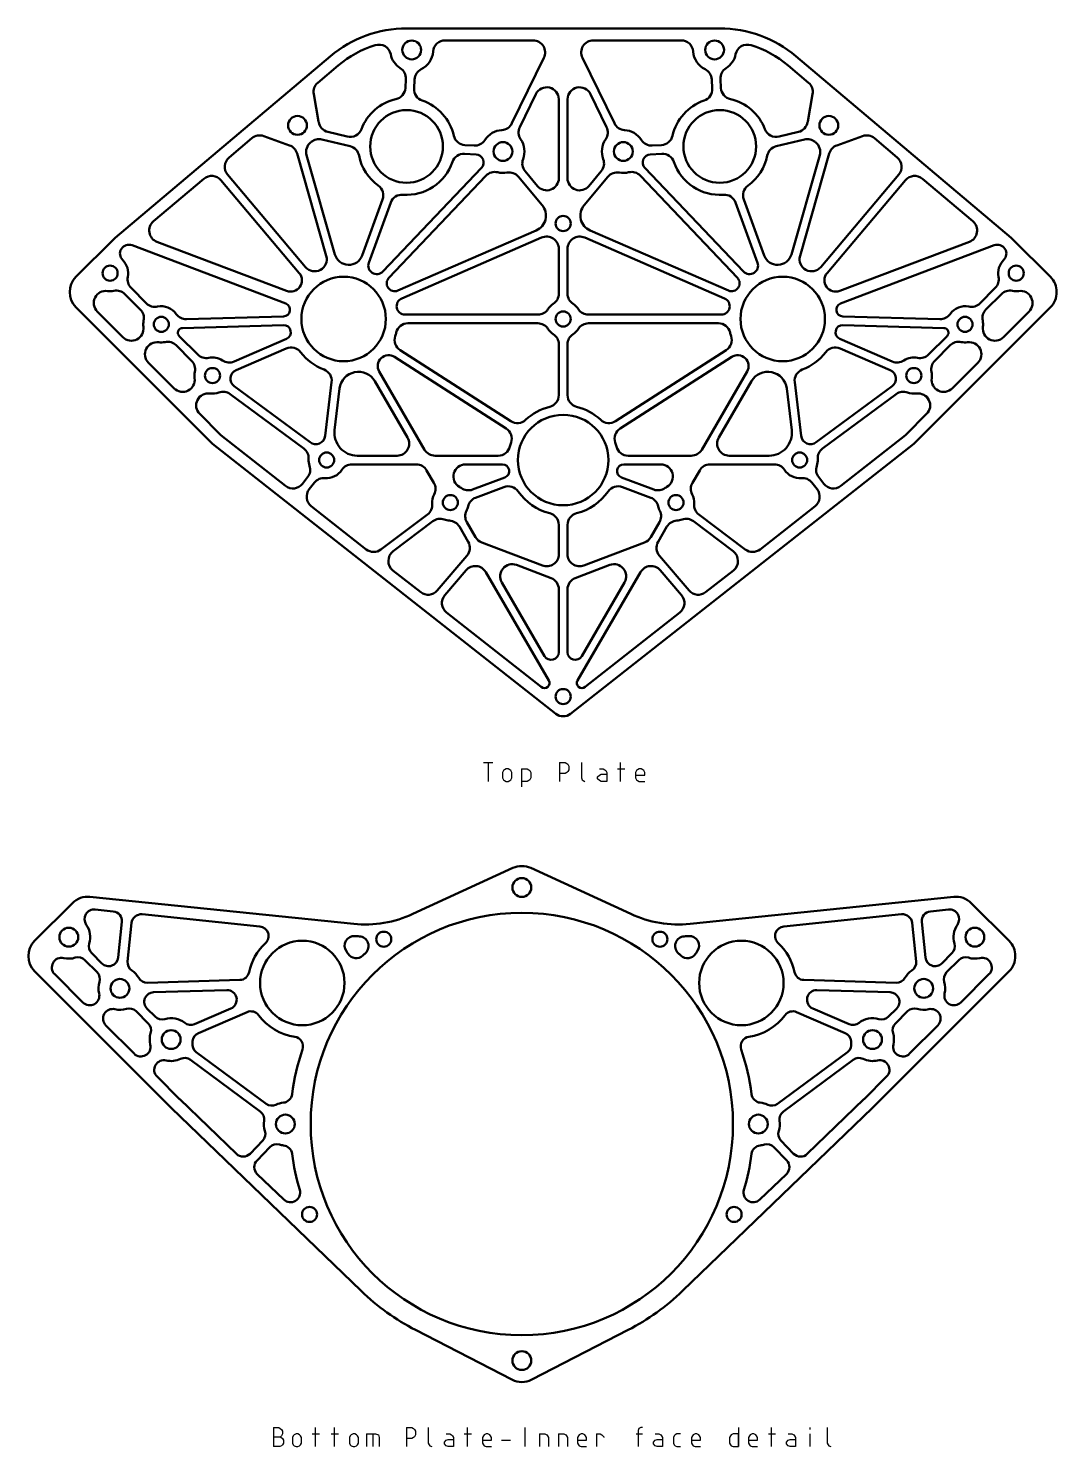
# Model space of a CAD drawing. Extents: x 6 to 572, y 15 to 390.
# Drawn here: x 6 to 276.6, y 17.2 to 390.3 of the extents above; entities that cross this region are included whole.
import ezdxf

# ---------------------------------------------------------------- set-up
doc = ezdxf.new("R2010")
doc.units = 0

msp = doc.modelspace()

# ---------------------------------------------------------------- linework, layer by layer
at = {"color": 7, "lineweight": 50}
for p, q in [((105.516983, 390.302979), (187.911743, 390.302979)), ((115.666931, 387.12796), (138.805222, 387.12796)), ((177.761795, 387.12796), (154.623489, 387.12796)), ((85.497681, 382.988007), (28.842033, 335.204865)), ((141.657822, 382.55896), (133.234192, 365.321442)), ((151.770889, 382.55896), (160.194534, 365.321442)), ((207.93103, 382.988007), (264.5867, 335.204865)), ((82.149994, 376.011139), (87.544647, 380.560974)), ((105.315292, 376.989014), (105.188644, 374.606598)), ((107.47142, 374.48526), (107.598068, 376.867645)), ((185.957306, 374.48526), (185.830658, 376.867645)), ((188.113434, 376.989014), (188.240082, 374.606598)), ((211.278717, 376.011139), (205.884079, 380.560974)), ((82.369942, 365.768341), (81.071587, 373.024902)), ((135.288055, 364.317749), (139.543762, 373.026306)), ((145.571365, 371.632263), (145.571365, 350.861206)), ((147.857361, 371.632263), (147.857361, 350.861206)), ((158.140656, 364.317749), (153.884964, 373.026306)), ((211.058777, 365.768341), (212.357132, 373.024902)), ((74.718987, 359.518219), (67.953705, 361.961304)), ((89.903023, 361.829437), (84.782059, 363.062531)), ((203.525696, 361.829437), (208.646667, 363.062531)), ((218.709732, 359.518219), (225.475006, 361.961304)), ((58.786156, 356.306152), (64.828339, 361.40213)), ((83.212662, 361.089081), (90.63974, 359.30072)), ((123.254517, 359.453156), (120.872116, 359.579803)), ((170.17421, 359.453156), (172.55661, 359.579803)), ((210.216064, 361.089081), (202.788971, 359.30072)), ((234.642578, 356.306152), (228.600372, 361.40213)), ((76.693878, 357.402588), (84.387604, 330.420624)), ((86.649681, 330.824066), (79.198494, 356.955475)), ((120.750763, 357.297028), (123.790009, 357.135468)), ((172.677948, 357.297028), (169.638702, 357.135468)), ((206.779037, 330.824066), (214.230225, 356.955475)), ((216.734833, 357.402588), (209.041107, 330.420624)), ((78.919601, 327.509613), (58.406067, 351.832153)), ((125.199669, 353.591003), (99.267029, 326.340881)), ((100.86132, 324.700134), (126.402199, 351.538574)), ((134.941788, 351.263855), (141.20105, 343.776703)), ((139.960449, 348.824799), (136.695633, 352.730072)), ((158.486938, 351.263855), (152.227676, 343.776703)), ((153.468262, 348.824799), (156.733078, 352.730072)), ((192.567398, 324.700134), (167.02652, 351.538574)), ((168.22905, 353.591003), (194.161697, 326.340881)), ((214.509125, 327.509613), (235.022644, 351.832153)), ((38.909004, 339.54187), (52.184578, 350.738434)), ((56.658592, 350.358337), (77.270775, 325.918823)), ((236.770126, 350.358337), (216.157944, 325.918823)), ((254.519714, 339.54187), (241.244141, 350.738434)), ((99.194016, 345.254761), (93.834946, 330.565125)), ((95.56501, 328.637299), (101.34156, 344.471283)), ((197.863708, 328.637299), (192.087158, 344.471283)), ((194.234711, 345.254761), (199.593781, 330.565125)), ((139.629623, 337.129181), (103.237206, 321.302185)), ((153.799103, 337.129181), (190.191513, 321.302185)), ((28.48941, 334.880951), (18.521332, 324.912842)), ((33.299171, 333.224792), (73.715721, 317.915894)), ((73.946335, 321.223694), (39.831322, 334.145691)), ((104.226486, 319.239594), (141.025345, 335.243347)), ((145.571365, 332.263062), (145.571365, 320.50296)), ((147.857361, 332.263062), (147.857361, 320.50296)), ((189.20224, 319.239594), (152.403381, 335.243347)), ((219.482391, 321.223694), (253.597397, 334.145691)), ((260.129547, 333.224792), (219.712997, 317.915894)), ((264.939301, 334.880951), (274.90741, 324.912842)), ((37.070686, 317.948029), (33.019302, 321.99939)), ((256.358032, 317.948029), (260.409424, 321.99939)), ((31.402855, 320.382965), (35.454239, 316.331573)), ((262.025879, 320.382965), (257.974487, 316.331573)), ((18.521332, 316.92041), (54.442352, 280.99939)), ((30.869179, 309.062714), (24.133987, 315.797913)), ((73.14579, 314.520935), (47.595688, 313.768799)), ((105.11145, 314.985718), (140.054123, 314.985718)), ((153.374603, 314.985718), (188.317276, 314.985718)), ((220.282928, 314.520935), (245.833038, 313.768799)), ((274.90741, 316.92041), (238.986359, 280.99939)), ((262.55954, 309.062714), (269.294739, 315.797913)), ((46.507416, 311.449768), (73.096397, 312.232483)), ((140.054123, 312.699707), (105.871185, 312.699707)), ((187.557541, 312.699707), (153.374603, 312.699707)), ((246.921295, 311.449768), (220.332321, 312.232483)), ((44.873245, 306.912567), (48.924629, 302.861206)), ((50.541077, 304.477631), (45.672249, 309.346466)), ((73.902771, 308.597534), (60.105415, 302.647034)), ((60.641449, 300.388672), (73.866737, 306.092468)), ((145.571365, 307.182465), (145.571365, 293.817932)), ((147.857361, 307.182465), (147.857361, 293.817932)), ((219.52594, 308.597534), (233.323303, 302.647034)), ((232.787262, 300.388672), (219.561981, 306.092468)), ((242.88765, 304.477631), (247.75647, 309.346466)), ((248.555481, 306.912567), (244.504089, 302.861206)), ((44.339561, 295.592316), (37.60437, 302.327515)), ((102.374725, 303.860382), (131.723053, 285.006165)), ((132.958649, 286.929504), (103.804459, 305.658966)), ((160.470078, 286.929504), (189.624268, 305.658966)), ((191.054001, 303.860382), (161.705658, 285.006165)), ((249.089157, 295.592316), (255.824341, 302.327515)), ((110.268341, 279.455933), (98.328415, 299.989624)), ((183.16037, 279.455933), (195.100311, 299.989624)), ((80.105598, 281.395264), (60.153084, 296.156738)), ((85.794144, 297.180328), (84.101517, 283.117889)), ((86.580902, 284.587433), (87.902985, 295.57135)), ((97.144547, 297.477936), (105.767899, 282.647888)), ((196.28418, 297.477936), (187.660828, 282.647888)), ((206.847824, 284.587433), (205.525742, 295.57135)), ((207.634583, 297.180328), (209.327209, 283.117889)), ((213.32312, 281.395264), (233.275635, 296.156738)), ((59.116753, 294.079834), (78.45034, 279.776245)), ((234.311966, 294.079834), (214.978378, 279.776245)), ((56.446556, 283.485321), (51.074753, 288.857117)), ((236.982162, 283.485321), (242.353973, 288.857117)), ((54.442352, 280.99939), (144.751862, 209.988571)), ((73.647278, 269.937439), (56.672607, 283.284698)), ((238.986359, 280.99939), (148.676849, 209.988571)), ((219.781448, 269.937439), (236.756104, 283.284698)), ((103.023186, 277.876892), (92.532158, 277.876892)), ((129.630356, 277.876892), (113.013046, 277.876892)), ((163.79837, 277.876892), (180.415665, 277.876892)), ((190.405533, 277.876892), (200.896561, 277.876892)), ((91.1446, 275.590881), (108.04483, 275.590881)), ((110.789543, 274.011902), (112.697746, 270.730255)), ((121.01181, 275.590881), (130.769333, 275.590881)), ((172.416901, 275.590881), (162.659393, 275.590881)), ((182.639175, 274.011902), (180.730972, 270.730255)), ((202.284119, 275.590881), (185.383881, 275.590881)), ((79.469109, 272.204834), (78.105614, 270.470795)), ((79.902618, 269.0578), (81.266113, 270.79184)), ((122.861008, 268.967133), (131.390442, 272.181885)), ((123.668648, 266.82428), (131.132431, 269.63739)), ((170.567719, 268.967133), (162.038284, 272.181885)), ((169.760071, 266.82428), (162.296295, 269.63739)), ((213.526093, 269.0578), (212.162613, 270.79184)), ((213.95961, 272.204834), (215.323105, 270.470795)), ((94.903397, 253.223648), (80.435974, 264.599457)), ((111.031052, 262.445618), (98.780266, 253.186554)), ((182.397675, 262.445618), (194.648453, 253.186554)), ((198.52533, 253.223648), (212.992752, 264.599457)), ((112.411812, 260.618713), (101.974472, 252.73024)), ((119.393608, 259.215027), (121.735443, 255.187653)), ((123.671158, 256.406372), (121.369797, 260.364136)), ((145.571365, 259.649902), (145.571365, 251.94931)), ((147.857361, 259.649902), (147.857361, 251.94931)), ((169.757553, 256.406372), (172.058914, 260.364136)), ((174.03511, 259.215027), (171.693283, 255.187653)), ((181.016907, 260.618713), (191.454254, 252.73024)), ((125.291229, 255.033218), (141.271713, 248.980164)), ((168.137497, 255.033218), (152.156998, 248.980164)), ((121.403564, 251.527954), (113.595245, 242.398636)), ((172.025162, 251.527954), (179.833481, 242.398636)), ((109.21991, 241.966492), (101.926361, 247.701447)), ((121.179123, 247.742386), (115.567192, 241.18103)), ((126.33667, 247.274673), (142.925735, 218.74556)), ((134.430298, 249.122772), (143.520996, 245.679413)), ((158.998428, 249.122772), (149.907715, 245.679413)), ((167.092056, 247.274673), (150.502975, 218.74556)), ((172.249603, 247.742386), (177.861526, 241.18103)), ((184.208801, 241.966492), (191.502365, 247.701447)), ((141.842407, 225.156296), (130.560944, 244.557632)), ((145.571365, 242.710281), (145.571365, 226.161652)), ((147.857361, 242.710281), (147.857361, 226.161652)), ((151.586319, 225.156296), (162.867783, 244.557632)), ((140.943268, 217.022263), (116.017532, 236.62149)), ((152.485458, 217.022263), (177.411194, 236.62149)), ((133.477524, 169.404968), (107.183388, 157.30545)), ((138.202469, 169.404968), (164.496613, 157.30545)), ((91.589676, 154.714249), (22.186386, 161.813934)), ((180.090332, 154.714249), (249.493622, 161.813934)), ((17.615051, 160.187988), (7.646973, 150.219894)), ((23.561417, 158.481689), (28.339783, 157.992889)), ((35.920227, 157.217438), (66.925896, 154.045685)), ((235.759781, 157.217438), (204.754105, 154.045685)), ((248.118591, 158.481689), (243.34021, 157.992889)), ((254.064941, 160.187988), (264.03302, 150.219894)), ((29.649994, 145.841431), (30.608116, 155.207581)), ((33.134926, 154.949112), (32.098961, 144.82196)), ((238.545074, 154.949112), (239.581039, 144.82196)), ((242.029999, 145.841431), (241.071884, 155.207581)), ((22.652847, 146.978149), (25.327133, 144.303864)), ((249.027161, 146.978149), (246.352875, 144.303864)), ((7.646973, 142.227463), (43.567993, 106.306442)), ((24.071983, 141.966919), (20.856796, 145.182098)), ((264.03302, 142.227463), (228.112, 106.306442)), ((247.608032, 141.966919), (250.823212, 145.182098)), ((20.336655, 134.027908), (12.917793, 141.446777)), ((37.308617, 139.220169), (61.655823, 139.936905)), ((234.371384, 139.220169), (210.02417, 139.936905)), ((251.343353, 134.027908), (258.762207, 141.446777)), ((58.190773, 137.293793), (38.959587, 136.727661)), ((213.489227, 137.293793), (232.720413, 136.727661)), ((37.542366, 128.496521), (34.327179, 131.7117)), ((37.238281, 132.392715), (39.338417, 130.292572)), ((49.723709, 128.304855), (59.2714, 132.422562)), ((63.529083, 131.492645), (50.729591, 125.972519)), ((208.150909, 131.492645), (220.950409, 125.972519)), ((221.956299, 128.304855), (212.4086, 132.422562)), ((234.441711, 132.392715), (232.341583, 130.292572)), ((234.137634, 128.496521), (237.352814, 131.7117)), ((33.807037, 120.557518), (26.388176, 127.976387)), ((237.872955, 120.557518), (245.291824, 127.976387)), ((50.152878, 120.975037), (68.535789, 107.374786)), ((221.52713, 120.975037), (203.144211, 107.374786)), ((67.025116, 105.332855), (48.642197, 118.933105)), ((204.654877, 105.332855), (223.037811, 118.933105)), ((45.775772, 108.588791), (39.858559, 114.505997)), ((225.904236, 108.588791), (231.821442, 114.505997)), ((60.734398, 94.171616), (45.809212, 108.555954)), ((210.945602, 94.171616), (225.870789, 108.555954)), ((43.567993, 106.306442), (93.537384, 58.147781)), ((228.112, 106.306442), (178.142624, 58.147781)), ((64.32589, 94.237885), (67.663437, 97.700912)), ((207.354111, 94.237885), (204.016571, 97.700912)), ((69.492317, 95.938309), (66.15477, 92.475281)), ((202.187683, 95.938309), (205.525238, 92.475281)), ((73.197311, 82.160309), (66.221046, 88.883789)), ((198.482697, 82.160309), (205.458954, 88.883789)), ((107.899429, 47.861191), (133.24968, 34.788025)), ((163.780579, 47.861191), (138.430328, 34.788025))]:
    msp.add_line(p, q, dxfattribs=at)
at = {"color": 7, "lineweight": 30}
for points in [[(125.787781, 197.164291), (128.168732, 197.164291)], [(126.978256, 197.164291), (126.978256, 192.164291)], [(135.787781, 195.49762), (135.787781, 190.735718)], [(135.787781, 195.49762), (137.216354, 195.49762), (137.692535, 195.259537), (137.930634, 195.021439), (138.168732, 194.545242), (138.168732, 193.116669), (137.930634, 192.640488), (137.692535, 192.40239), (137.216354, 192.164291), (135.787781, 192.164291)], [(145.787781, 197.164291), (145.787781, 192.164291)], [(145.787781, 197.164291), (147.216354, 197.164291), (147.692535, 196.926193), (147.930634, 196.688095), (148.168732, 196.211914), (148.168732, 195.259537), (147.930634, 194.78334), (147.692535, 194.545242), (147.216354, 194.307144), (145.787781, 194.307144)], [(151.502075, 197.164291), (151.502075, 193.116669), (151.740158, 192.640488), (151.978256, 192.40239), (152.454453, 192.164291)], [(156.263977, 195.49762), (157.216354, 195.49762), (157.692535, 195.259537), (157.930634, 195.021439), (158.168732, 194.545242), (158.168732, 192.164291), (156.740158, 192.164291), (156.263977, 192.40239), (155.787781, 192.878571), (155.787781, 193.354767), (156.263977, 193.830963), (156.740158, 194.069046), (158.168732, 194.069046)], [(161.025879, 195.49762), (162.930634, 195.49762)], [(161.740158, 197.164291), (161.740158, 192.164291)], [(165.787781, 193.830963), (168.168732, 193.830963), (168.168732, 194.545242), (167.930634, 195.021439), (167.692535, 195.259537), (167.216354, 195.49762), (166.740158, 195.49762), (166.263977, 195.259537), (166.025879, 195.021439), (165.787781, 194.545242), (165.787781, 193.116669), (166.025879, 192.640488), (166.263977, 192.40239), (166.740158, 192.164291), (168.168732, 192.164291)], [(70.471062, 22.167679), (70.471062, 17.167679)], [(70.471062, 22.167679), (71.899635, 22.167679), (72.613922, 21.691488), (72.852013, 21.215298), (72.852013, 20.501013), (72.613922, 20.024822), (72.375824, 19.786726)], [(70.471062, 19.786726), (72.375824, 19.786726), (72.852013, 19.310535), (73.090111, 18.834345), (73.090111, 18.12006), (72.852013, 17.643869), (72.613922, 17.405773), (72.137726, 17.167679), (70.471062, 17.167679)], [(80.70916, 20.501013), (82.613922, 20.501013)], [(81.423447, 22.167679), (81.423447, 17.167679)], [(85.70916, 20.501013), (87.613922, 20.501013)], [(86.423447, 22.167679), (86.423447, 17.167679)], [(94.994873, 20.501013), (94.994873, 17.167679)], [(94.994873, 20.501013), (97.375824, 20.501013), (98.090111, 20.262917), (98.328201, 19.548632), (98.328201, 17.167679)], [(96.661537, 20.501013), (96.661537, 17.167679)], [(105.471062, 22.167679), (105.471062, 17.167679)], [(105.471062, 22.167679), (106.899635, 22.167679), (107.375824, 21.929585), (107.613922, 21.691488), (107.85202, 21.215298), (107.85202, 20.262917), (107.613922, 19.786726), (107.375824, 19.548632), (106.899635, 19.310535), (105.471062, 19.310535)], [(111.185349, 22.167679), (111.185349, 18.12006), (111.423447, 17.643869), (111.661537, 17.405773), (112.137726, 17.167679)], [(115.94725, 20.501013), (116.899635, 20.501013), (117.375824, 20.262917), (117.613922, 20.024822), (117.85202, 19.548632), (117.85202, 17.167679), (116.423447, 17.167679), (115.94725, 17.405773), (115.471062, 17.881964), (115.471062, 18.358154), (115.94725, 18.834345), (116.423447, 19.072441), (117.85202, 19.072441)], [(120.709152, 20.501013), (122.613922, 20.501013)], [(121.423447, 22.167679), (121.423447, 17.167679)], [(125.471062, 18.834345), (127.85202, 18.834345), (127.85202, 19.548632), (127.613922, 20.024822), (127.375824, 20.262917), (126.899635, 20.501013), (126.423447, 20.501013), (125.94725, 20.262917), (125.709152, 20.024822), (125.471062, 19.548632), (125.471062, 18.12006), (125.709152, 17.643869), (125.94725, 17.405773), (126.423447, 17.167679), (127.85202, 17.167679)], [(130.471069, 18.834345), (132.85202, 18.834345)], [(136.66153, 22.167679), (136.66153, 17.167679)], [(140.471069, 20.501013), (140.471069, 17.167679)], [(140.471069, 20.501013), (141.899628, 20.501013), (142.375824, 20.262917), (142.613922, 20.024822), (142.85202, 19.548632), (142.85202, 17.167679)], [(145.471069, 20.501013), (145.471069, 17.167679)], [(145.471069, 20.501013), (146.899628, 20.501013), (147.375824, 20.262917), (147.613922, 20.024822), (147.85202, 19.548632), (147.85202, 17.167679)], [(150.471069, 18.834345), (152.85202, 18.834345), (152.85202, 19.548632), (152.613922, 20.024822), (152.375824, 20.262917), (151.899628, 20.501013), (151.423447, 20.501013), (150.94725, 20.262917), (150.709167, 20.024822), (150.471069, 19.548632), (150.471069, 18.12006), (150.709167, 17.643869), (150.94725, 17.405773), (151.423447, 17.167679), (152.85202, 17.167679)], [(155.471069, 20.501013), (155.471069, 17.167679)], [(155.471069, 20.501013), (156.423447, 20.501013), (156.899628, 20.262917), (157.375824, 19.786726), (157.375824, 19.548632)], [(165.94725, 20.501013), (167.613922, 20.501013)], [(167.613922, 22.167679), (167.137726, 22.167679), (166.66153, 21.929585), (166.423447, 21.453392), (166.423447, 17.167679)], [(170.94725, 20.501013), (171.899628, 20.501013), (172.375824, 20.262917), (172.613922, 20.024822), (172.85202, 19.548632), (172.85202, 17.167679), (171.423447, 17.167679), (170.94725, 17.405773), (170.471069, 17.881964), (170.471069, 18.358154), (170.94725, 18.834345), (171.423447, 19.072441), (172.85202, 19.072441)], [(177.613922, 20.501013), (176.66153, 20.501013), (176.185349, 20.262917), (175.94725, 20.024822), (175.709167, 19.548632), (175.709167, 18.12006), (175.94725, 17.643869), (176.185349, 17.405773), (176.66153, 17.167679), (177.613922, 17.167679)], [(180.471069, 18.834345), (182.85202, 18.834345), (182.85202, 19.548632), (182.613922, 20.024822), (182.375824, 20.262917), (181.899628, 20.501013), (181.423447, 20.501013), (180.94725, 20.262917), (180.709167, 20.024822), (180.471069, 19.548632), (180.471069, 18.12006), (180.709167, 17.643869), (180.94725, 17.405773), (181.423447, 17.167679), (182.85202, 17.167679)], [(192.85202, 22.167679), (192.85202, 17.167679), (192.85202, 20.501013), (191.423447, 20.501013), (190.94725, 20.262917), (190.709167, 20.024822), (190.471069, 19.548632), (190.471069, 18.12006), (190.709167, 17.643869), (190.94725, 17.405773), (191.423447, 17.167679), (192.85202, 17.167679)], [(195.471069, 18.834345), (197.85202, 18.834345), (197.85202, 19.548632), (197.613922, 20.024822), (197.375824, 20.262917), (196.899628, 20.501013), (196.423447, 20.501013), (195.94725, 20.262917), (195.709167, 20.024822), (195.471069, 19.548632), (195.471069, 18.12006), (195.709167, 17.643869), (195.94725, 17.405773), (196.423447, 17.167679), (197.85202, 17.167679)], [(200.709167, 20.501013), (202.613922, 20.501013)], [(201.423431, 22.167679), (201.423431, 17.167679)], [(205.947266, 20.501013), (206.899628, 20.501013), (207.375824, 20.262917), (207.613922, 20.024822), (207.85202, 19.548632), (207.85202, 17.167679), (206.423431, 17.167679), (205.947266, 17.405773), (205.471069, 17.881964), (205.471069, 18.358154), (205.947266, 18.834345), (206.423431, 19.072441), (207.85202, 19.072441)], [(211.66153, 22.167679), (211.66153, 21.691488)], [(211.66153, 20.501013), (211.66153, 17.167679)], [(216.185333, 22.167679), (216.185333, 18.12006), (216.423431, 17.643869), (216.66153, 17.405773), (217.137726, 17.167679)]]:
    msp.add_lwpolyline(points, dxfattribs=at)
for points in [[(131.740158, 195.49762), (131.263977, 195.259537), (131.025879, 195.021439), (130.787781, 194.545242), (130.787781, 193.116669), (131.025879, 192.640488), (131.263977, 192.40239), (131.740158, 192.164291), (132.216354, 192.164291), (132.692535, 192.40239), (132.930634, 192.640488), (133.168732, 193.116669), (133.168732, 194.545242), (132.930634, 195.021439), (132.692535, 195.259537), (132.216354, 195.49762)], [(76.423447, 20.501013), (75.94725, 20.262917), (75.70916, 20.024822), (75.471062, 19.548632), (75.471062, 18.12006), (75.70916, 17.643869), (75.94725, 17.405773), (76.423447, 17.167679), (76.899635, 17.167679), (77.375824, 17.405773), (77.613922, 17.643869), (77.852013, 18.12006), (77.852013, 19.548632), (77.613922, 20.024822), (77.375824, 20.262917), (76.899635, 20.501013)], [(91.423447, 20.501013), (90.94725, 20.262917), (90.70916, 20.024822), (90.471062, 19.548632), (90.471062, 18.12006), (90.70916, 17.643869), (90.94725, 17.405773), (91.423447, 17.167679), (91.899635, 17.167679), (92.375824, 17.405773), (92.613922, 17.643869), (92.852013, 18.12006), (92.852013, 19.548632), (92.613922, 20.024822), (92.375824, 20.262917), (91.899635, 20.501013)]]:
    msp.add_lwpolyline(points, close=True, dxfattribs=at)
at = {"color": 7, "lineweight": 50}
for centre, radius in [((106.865341, 384.615662), 2.4765), ((186.563385, 384.615662), 2.4765), ((76.806793, 364.77298), 2.4765), ((105.516983, 359.251465), 9.5631), ((187.911743, 359.251465), 9.5631), ((216.621933, 364.77298), 2.4765), ((130.881165, 357.903107), 2.4765), ((162.547546, 357.903107), 2.4765), ((146.714355, 338.963898), 1.9812), ((27.501579, 325.900696), 1.9812), ((88.950958, 313.842712), 11.1125), ((204.477753, 313.842712), 11.1125), ((265.927124, 325.900696), 1.9812), ((40.97197, 312.430298), 1.9812), ((146.714355, 313.842712), 1.9812), ((252.456757, 312.430298), 1.9812), ((54.442352, 298.9599), 1.9812), ((238.986359, 298.9599), 1.9812), ((146.714355, 276.733887), 11.90625), ((84.48436, 276.733887), 1.9812), ((208.944366, 276.733887), 1.9812), ((117.033768, 265.54718), 1.9812), ((176.394943, 265.54718), 1.9812), ((146.714355, 214.503906), 1.9812), ((135.839996, 164.270935), 2.4765), ((135.839996, 102.040939), 55.5625), ((16.62722, 151.207718), 2.4765), ((255.05278, 151.207718), 2.4765), ((78.076599, 139.14975), 11.1125), ((99.502266, 150.670013), 1.9812), ((172.177734, 150.670013), 1.9812), ((193.603394, 139.14975), 11.1125), ((30.09761, 137.737335), 2.4765), ((241.582397, 137.737335), 2.4765), ((43.567993, 124.266953), 2.4765), ((228.112, 124.266953), 2.4765), ((73.610001, 102.040939), 2.4765), ((198.070007, 102.040939), 2.4765), ((79.984756, 78.262589), 1.9812), ((191.695251, 78.262589), 1.9812), ((135.839996, 39.810944), 2.4765)]:
    msp.add_circle(centre, radius, dxfattribs=at)
for centre, radius, start, end in [((105.516983, 359.251465), 31.0515, 90.000003, 130.144146), ((187.911743, 359.251465), 31.0515, 49.855859, 90.000003), ((105.516983, 359.251465), 27.8765, 107.188474, 130.144146), ((98.217293, 382.849731), 3.175, 11.540992, 107.188474), ((115.666931, 383.952972), 3.175, 90.000003, 175.694226), ((138.805222, 383.952972), 3.175, 333.956122, 90.000003), ((154.623489, 383.952972), 3.175, 90.000003, 206.043875), ((177.761795, 383.952972), 3.175, 4.305769, 90.000003), ((195.211426, 382.849731), 3.175, 72.811524, 168.459007), ((187.911743, 359.251465), 27.8765, 49.855859, 72.811524), ((106.865341, 384.615662), 5.6515, 191.540993, 237.668443), ((106.865341, 384.615662), 5.6515, 296.245607, 355.694231), ((186.563385, 384.615662), 5.6515, 184.305774, 243.754388), ((186.563385, 384.615662), 5.6515, 302.331559, 348.459008), ((102.144768, 377.157562), 3.175, 356.957025, 57.668441), ((110.768593, 376.699097), 3.175, 116.245612, 176.957019), ((182.660126, 376.699097), 3.175, 3.042975, 63.754393), ((191.283951, 377.157562), 3.175, 122.331557, 183.042981), ((84.19696, 373.584076), 3.175, 130.144146, 190.144137), ((102.01812, 374.775146), 3.175, 282.701568, 356.957025), ((110.641945, 374.316711), 3.175, 176.957019, 251.212483), ((142.396362, 371.632263), 3.175, 0, 153.956125), ((151.032364, 371.632263), 3.175, 26.043878, 179.999995), ((182.786774, 374.316711), 3.175, 288.787519, 3.042975), ((191.410599, 374.775146), 3.175, 183.042981, 257.298434), ((209.231766, 373.584076), 3.175, 349.855859, 49.855859), ((105.516983, 359.251465), 12.7381, 102.701566, 159.146481), ((105.516983, 359.251465), 12.7381, 12.701567, 71.212481), ((187.911743, 359.251465), 12.7381, 108.787517, 167.298435), ((187.911743, 359.251465), 12.7381, 20.853519, 77.298432), ((76.806793, 364.77298), 5.6515, 8.97076, 10.144141), ((216.621933, 364.77298), 5.6515, 169.855863, 171.029235), ((66.875298, 358.975067), 3.175, 70.144144, 130.144146), ((85.525322, 366.149292), 3.175, 188.970765, 256.461415), ((90.646286, 364.916199), 3.175, 256.461415, 339.146481), ((121.040665, 362.750336), 3.175, 192.701565, 266.957025), ((130.881165, 357.903107), 5.6515, 93.244704, 147.668444), ((130.381577, 366.715454), 3.175, 273.244699, 333.956122), ((138.140671, 362.923737), 3.175, 153.956125, 214.667535), ((155.288055, 362.923737), 3.175, 325.33246, 26.043878), ((163.047134, 366.715454), 3.175, 206.043875, 266.755296), ((162.547546, 357.903107), 5.6515, 32.331558, 86.755301), ((172.388062, 362.750336), 3.175, 273.042977, 347.298433), ((202.782425, 364.916199), 3.175, 200.853519, 283.538587), ((207.903397, 366.149292), 3.175, 283.538587, 351.02924), ((226.553421, 358.975067), 3.175, 49.855859, 109.855861), ((73.640579, 356.531982), 3.175, 15.915131, 70.144144), ((82.251793, 357.826111), 3.175, 128.089556, 195.915128), ((76.806793, 364.77298), 5.6515, 308.089555, 309.907201), ((82.469398, 358.002319), 3.175, 76.461413, 129.907206), ((89.896477, 356.213928), 3.175, 11.004312, 76.461413), ((123.423065, 362.623688), 3.175, 266.957025, 327.668442), ((130.881165, 357.903107), 5.6515, 339.184232, 34.66754), ((162.547546, 357.903107), 5.6515, 145.332465, 200.815761), ((170.005661, 362.623688), 3.175, 212.331556, 273.042977), ((203.532242, 356.213928), 3.175, 103.538585, 168.995682), ((210.95932, 358.002319), 3.175, 50.092799, 103.538585), ((216.621933, 364.77298), 5.6515, 230.092794, 231.910444), ((211.176926, 357.826111), 3.175, 344.084869, 51.910445), ((219.788147, 356.531982), 3.175, 109.855861, 164.084872), ((60.833115, 353.87912), 3.175, 130.144146, 220.144145), ((105.516983, 359.251465), 12.7381, 191.004318, 234.212491), ((105.516983, 359.251465), 12.7381, 265.701568, 341.212482), ((120.582222, 354.126495), 3.175, 86.957023, 161.212477), ((123.678543, 355.038574), 2.099843, 316.419063, 86.957023), ((139.131546, 354.766479), 3.175, 159.184239, 219.895649), ((154.29718, 354.766479), 3.175, 320.104349, 20.815768), ((169.750183, 355.038574), 2.099843, 93.042975, 223.580932), ((172.846497, 354.126495), 3.175, 18.787518, 93.042975), ((187.911743, 359.251465), 12.7381, 198.787523, 274.298434), ((187.911743, 359.251465), 12.7381, 305.787515, 348.995688), ((232.595612, 353.87912), 3.175, 319.855857, 49.855859), ((54.231544, 348.311371), 3.175, 40.144143, 130.144146), ((128.702179, 349.349792), 3.175, 75.707647, 136.419068), ((130.881165, 357.903107), 5.6515, 255.707649, 280.60707), ((132.50589, 349.227417), 3.175, 39.895651, 100.607068), ((142.396362, 350.861206), 3.175, 219.895649, 0), ((151.032364, 350.861206), 3.175, 179.999995, 320.104349), ((160.922836, 349.227417), 3.175, 79.39293, 140.104351), ((162.547546, 357.903107), 5.6515, 259.392932, 284.292353), ((164.726547, 349.349792), 3.175, 43.580937, 104.292351), ((239.197174, 348.311371), 3.175, 49.855859, 139.855855), ((96.211304, 346.342896), 3.175, 339.957025, 54.212485), ((197.217422, 346.342896), 3.175, 125.787509, 200.04298), ((104.324265, 343.383118), 3.175, 85.701566, 159.95702), ((137.928452, 341.040833), 4.26555, 293.504133, 39.895651), ((155.500259, 341.040833), 4.26555, 140.104351, 246.495869), ((189.104446, 343.383118), 3.175, 20.042975, 94.298432), ((40.955963, 337.114807), 3.175, 130.144146, 249.254459), ((252.472748, 337.114807), 3.175, 290.745543, 49.855859), ((32.485626, 330.884735), 5.6515, 130.144146, 135), ((32.462273, 331.01532), 2.362656, 69.254457, 225.875288), ((142.321457, 332.263062), 3.249907, 0, 113.504131), ((151.107269, 332.263062), 3.249907, 66.495867, 179.999995), ((260.966431, 331.01532), 2.362656, 314.124717, 110.745541), ((260.943085, 330.884735), 5.6515, 45.000001, 49.855859), ((27.501579, 325.900696), 4.7625, 347.956354, 45.875283), ((81.341187, 329.551941), 3.167847, 220.144145, 15.915131), ((90.284332, 331.860474), 3.77952, 195.915128, 339.957025), ((97.655243, 327.874756), 2.224987, 159.95702, 316.419063), ((195.773483, 327.874756), 2.224987, 223.580932, 20.042975), ((203.144394, 331.860474), 3.77952, 200.04298, 344.084869), ((212.08754, 329.551941), 3.167847, 164.084872, 319.855857), ((265.927124, 325.900696), 4.7625, 134.124712, 192.04364), ((22.517532, 320.916626), 5.6515, 135, 225), ((35.264366, 324.244476), 3.175, 167.95636, 225), ((74.999023, 324.002838), 2.971845, 249.254459, 40.144143), ((102.393616, 323.241943), 2.11525, 136.419068, 293.504133), ((191.03511, 323.241943), 2.11525, 246.495869, 43.580937), ((218.429703, 324.002838), 2.971845, 139.855855, 290.745543), ((258.164368, 324.244476), 3.175, 314.999999, 12.043646), ((270.911194, 320.916626), 5.6515, 314.999999, 45.000001), ((26.379051, 318.042969), 3.175, 81.869899, 225), ((27.501579, 325.900696), 4.7625, 261.8699, 282.04365), ((29.157791, 318.137878), 3.175, 45.000001, 102.043648), ((264.270935, 318.137878), 3.175, 77.95635, 135), ((265.927124, 325.900696), 4.7625, 257.956352, 278.130101), ((267.049683, 318.042969), 3.175, 314.999999, 98.1301), ((39.31575, 320.193085), 3.175, 225, 282.04365), ((40.97197, 312.430298), 4.7625, 34.642549, 102.043648), ((73.094154, 316.274933), 1.754754, 271.686194, 69.254457), ((105.11145, 317.204712), 2.218994, 113.504131, 269.999997), ((146.714355, 313.842712), 4.7625, 122.956355, 147.043646), ((142.396362, 320.50296), 3.175, 302.956354, 0), ((151.032364, 320.50296), 3.175, 179.999995, 237.043645), ((146.714355, 313.842712), 4.7625, 32.956356, 57.043646), ((188.317276, 317.204712), 2.218994, 269.999997, 66.495867), ((220.334564, 316.274933), 1.754754, 110.745541, 268.313808), ((252.456757, 312.430298), 4.7625, 77.95635, 145.357449), ((254.112976, 320.193085), 3.175, 257.956352, 314.999999), ((33.209175, 314.086517), 3.175, 347.956354, 45.000001), ((47.502258, 316.942413), 3.175, 214.642551, 271.686194), ((140.054123, 318.160706), 3.175, 269.999997, 327.043644), ((153.374603, 318.160706), 3.175, 212.956354, 269.999997), ((245.926453, 316.942413), 3.175, 268.313808, 325.357451), ((260.219543, 314.086517), 3.175, 135, 192.04364), ((33.114243, 311.30777), 3.175, 225, 8.130103), ((40.97197, 312.430298), 4.7625, 167.95636, 188.130106), ((46.543686, 310.217896), 1.232394, 91.686192, 225), ((73.152168, 310.337952), 1.895369, 293.329458, 91.686192), ((88.950958, 313.842712), 14.2875, 341.598369, 345.683815), ((105.871185, 309.524719), 3.175, 90.000003, 165.683819), ((140.054123, 309.524719), 3.175, 32.956356, 90.000003), ((146.714355, 313.842712), 4.7625, 212.956354, 237.043645), ((142.396362, 307.182465), 3.175, 0, 57.043646), ((151.032364, 307.182465), 3.175, 122.956355, 179.999995), ((146.714355, 313.842712), 4.7625, 302.956354, 327.043644), ((153.374603, 309.524719), 3.175, 90.000003, 147.043646), ((187.557541, 309.524719), 3.175, 14.316185, 90.000003), ((204.477753, 313.842712), 14.2875, 194.316181, 198.401631), ((220.27655, 310.337952), 1.895369, 88.313806, 246.670537), ((246.88504, 310.217896), 1.232394, 314.999999, 88.313806), ((252.456757, 312.430298), 4.7625, 351.869897, 12.043646), ((260.314484, 311.30777), 3.175, 171.869894, 314.999999), ((39.849434, 304.572571), 3.175, 81.869899, 225), ((40.97197, 312.430298), 4.7625, 261.8699, 282.04365), ((42.628181, 304.667511), 3.175, 45.000001, 102.043648), ((75.1241, 303.177032), 3.175, 37.645646, 113.329463), ((105.520554, 308.3302), 3.175, 161.598369, 237.282182), ((187.908173, 308.3302), 3.175, 302.717816, 18.401631), ((218.304626, 303.177032), 3.175, 66.670542, 142.354352), ((250.800537, 304.667511), 3.175, 77.95635, 135), ((252.456757, 312.430298), 4.7625, 257.956352, 278.130101), ((253.579285, 304.572571), 3.175, 314.999999, 98.1301), ((46.679565, 300.616119), 3.175, 347.956354, 45.000001), ((52.78614, 306.722717), 3.175, 225, 282.04365), ((54.442352, 298.9599), 4.7625, 56.285817, 102.043648), ((58.848061, 305.562469), 3.175, 236.285822, 293.329458), ((88.950958, 313.842712), 14.2875, 217.645648, 248.820428), ((100.818085, 301.437317), 2.879976, 57.282184, 210.177082), ((192.610626, 301.437317), 2.879976, 329.822913, 122.717818), ((204.477753, 313.842712), 14.2875, 291.179574, 322.354354), ((234.580658, 305.562469), 3.175, 246.670537, 303.714183), ((238.986359, 298.9599), 4.7625, 77.95635, 123.714178), ((240.642578, 306.722717), 3.175, 257.956352, 314.999999), ((246.749161, 300.616119), 3.175, 135, 192.04364), ((54.442352, 298.9599), 4.7625, 167.95636, 188.130106), ((61.614609, 298.132233), 2.457356, 113.329463, 233.504815), ((82.641899, 297.559753), 3.175, 353.136611, 68.820426), ((92.843109, 294.976746), 4.975781, 30.177087, 173.136607), ((200.585617, 294.976746), 4.975781, 6.863389, 149.822918), ((210.786819, 297.559753), 3.175, 111.179572, 186.863393), ((231.814117, 298.132233), 2.457356, 306.495184, 66.670542), ((238.986359, 298.9599), 4.7625, 351.869897, 12.043646), ((46.584625, 297.837372), 3.175, 225, 8.130103), ((246.844086, 297.837372), 3.175, 171.869894, 314.999999), ((53.319817, 291.102173), 3.175, 81.869899, 225), ((54.442352, 298.9599), 4.7625, 261.8699, 290.548458), ((57.228409, 291.527435), 3.175, 53.504816, 110.548456), ((142.396362, 293.817932), 3.175, 284.184497, 0), ((151.032364, 293.817932), 3.175, 179.999995, 255.815505), ((236.200317, 291.527435), 3.175, 69.451542, 126.495185), ((238.986359, 298.9599), 4.7625, 249.451544, 278.130101), ((240.108902, 291.102173), 3.175, 314.999999, 98.1301), ((146.714355, 276.733887), 14.44625, 104.184495, 133.097697), ((146.714355, 276.733887), 14.44625, 46.902308, 75.815503), ((92.532158, 283.871094), 5.994213, 173.136607, 269.999997), ((130.006958, 282.33493), 3.175, 341.466681, 57.282184), ((134.674744, 289.600769), 3.175, 237.282182, 313.097692), ((158.753983, 289.600769), 3.175, 226.902303, 302.717816), ((163.421753, 282.33493), 3.175, 122.717818, 198.533317), ((200.896561, 283.871094), 5.994213, 269.999997, 6.863389), ((58.242607, 285.281372), 2.54, 225, 231.821856), ((81.602577, 283.418671), 2.516975, 233.504815, 353.136611), ((103.023186, 281.05191), 3.175, 269.999997, 30.177087), ((129.630356, 281.05191), 3.175, 269.999997, 345.815504), ((146.714355, 276.733887), 14.44625, 161.466683, 165.815505), ((146.714355, 276.733887), 14.44625, 14.184496, 18.533319), ((163.79837, 281.05191), 3.175, 194.184495, 269.999997), ((190.405533, 281.05191), 3.175, 149.822918, 269.999997), ((211.826141, 283.418671), 2.516975, 186.863393, 306.495184), ((235.186111, 285.281372), 2.54, 308.178149, 314.999999), ((76.561996, 277.223846), 3.175, 356.461167, 53.504816), ((84.48436, 276.733887), 4.7625, 176.461161, 198.865497), ((113.013046, 281.05191), 3.175, 210.177082, 269.999997), ((180.415665, 281.05191), 3.175, 269.999997, 329.822913), ((208.944366, 276.733887), 4.7625, 341.134502, 3.538833), ((216.86673, 277.223846), 3.175, 126.495185, 183.538839), ((76.973259, 274.167328), 3.175, 321.821852, 18.865498), ((84.48436, 276.733887), 4.7625, 264.778209, 327.043647), ((91.1446, 272.415894), 3.175, 90.000003, 147.043646), ((108.04483, 272.415894), 3.175, 30.177087, 90.000003), ((121.01181, 272.415894), 3.175, 90.000003, 239.922542), ((130.769333, 273.829834), 1.761085, 290.65158, 90.000003), ((162.659393, 273.829834), 1.761085, 90.000003, 249.348415), ((172.416901, 272.415894), 3.175, 300.07746, 90.000003), ((185.383881, 272.415894), 3.175, 90.000003, 149.822918), ((202.284119, 272.415894), 3.175, 32.956353, 90.000003), ((208.944366, 276.733887), 4.7625, 212.956354, 275.221793), ((216.45546, 274.167328), 3.175, 161.134503, 218.178143), ((75.609772, 272.433289), 3.175, 231.821856, 321.821852), ((82.398468, 267.095276), 3.175, 141.821857, 231.821856), ((83.761955, 268.829346), 3.175, 84.778207, 141.821857), ((109.953033, 269.134277), 3.175, 333.133442, 30.177087), ((117.033768, 265.54718), 4.7625, 53.625144, 59.92254), ((121.741234, 271.93811), 3.175, 233.625149, 290.65158), ((132.252197, 266.666412), 3.175, 34.842786, 110.651585), ((161.176514, 266.666412), 3.175, 69.34842, 145.157216), ((171.687485, 271.93811), 3.175, 249.348415, 306.374856), ((176.394943, 265.54718), 4.7625, 120.077458, 126.374851), ((183.475677, 269.134277), 3.175, 149.822918, 206.866558), ((209.666763, 268.829346), 3.175, 38.178148, 95.221791), ((211.030258, 267.095276), 3.175, 308.178149, 38.178148), ((217.818939, 272.433289), 3.175, 218.178143, 308.178149), ((109.116669, 264.978577), 3.175, 307.08176, 4.108197), ((117.033768, 265.54718), 4.7625, 153.133442, 184.108204), ((124.788422, 263.853271), 3.175, 110.651585, 167.678016), ((146.714355, 276.733887), 14.44625, 214.842784, 255.815505), ((146.714355, 276.733887), 14.44625, 284.184497, 325.157214), ((168.640289, 263.853271), 3.175, 12.32198, 69.34842), ((176.394943, 265.54718), 4.7625, 355.891803, 26.866558), ((184.312057, 264.978577), 3.175, 175.891796, 232.918238), ((114.326187, 258.085754), 3.175, 70.055317, 127.081762), ((124.11451, 261.960144), 3.175, 153.133442, 210.177082), ((117.033768, 265.54718), 4.7625, 333.133442, 347.67802), ((142.396362, 259.649902), 3.175, 0, 75.815503), ((151.032364, 259.649902), 3.175, 104.184495, 179.999995), ((176.394943, 265.54718), 4.7625, 192.321984, 206.866558), ((169.314209, 261.960144), 3.175, 329.822913, 26.866558), ((179.102524, 258.085754), 3.175, 52.91824, 109.944681), ((117.033768, 265.54718), 4.7625, 250.055319, 267.220732), ((116.648895, 257.619019), 3.175, 30.177087, 87.220737), ((176.779816, 257.619019), 3.175, 92.779268, 149.822918), ((176.394943, 265.54718), 4.7625, 272.779263, 289.944683), ((118.99073, 253.59166), 3.175, 319.459573, 30.177087), ((126.415871, 258.00235), 3.175, 210.177082, 249.254459), ((167.012848, 258.00235), 3.175, 290.745543, 329.822913), ((174.437988, 253.59166), 3.175, 149.822918, 220.540433), ((96.865891, 255.719498), 3.175, 231.821856, 307.08176), ((103.888855, 250.197296), 3.175, 127.081762, 231.821856), ((142.396362, 251.94931), 3.175, 249.254459, 0), ((151.032364, 251.94931), 3.175, 179.999995, 290.745543), ((189.539871, 250.197296), 3.175, 308.178149, 52.91824), ((196.562836, 255.719498), 3.175, 232.918238, 308.178149), ((123.591957, 245.67868), 3.175, 30.177087, 139.459567), ((133.305649, 246.153625), 3.175, 69.254457, 210.177082), ((160.123062, 246.153625), 3.175, 329.822913, 110.745541), ((169.836761, 245.67868), 3.175, 40.540427, 149.822918), ((142.396362, 242.710281), 3.175, 0, 69.254457), ((151.032364, 242.710281), 3.175, 110.745541, 179.999995), ((111.182404, 244.462341), 3.175, 231.821856, 319.459573), ((117.980026, 239.11734), 3.175, 139.459567, 231.821856), ((175.4487, 239.11734), 3.175, 308.178149, 40.540427), ((182.246307, 244.462341), 3.175, 220.540433, 308.178149), ((143.571365, 226.161652), 2, 210.177082, 0), ((149.857361, 226.161652), 2, 179.999995, 329.822913), ((141.769791, 218.073395), 1.337171, 231.821856, 30.177087), ((151.658936, 218.073395), 1.337171, 149.822918, 308.178149), ((146.714355, 212.484421), 3.175, 231.821856, 308.178149), ((135.839996, 164.270935), 5.6515, 65.290004, 114.709995), ((21.611267, 156.191772), 5.6515, 84.159194, 135), ((250.068726, 156.191772), 5.6515, 45.000001, 95.840805), ((23.302933, 155.95488), 2.54, 84.159194, 215.416971), ((28.081299, 155.466064), 2.54, 354.159194, 84.159194), ((35.661743, 154.690628), 2.54, 84.159194, 174.159196), ((94.642624, 184.558502), 30, 264.159195, 294.709996), ((177.037384, 184.558502), 30, 245.290005, 275.840806), ((236.01825, 154.690628), 2.54, 5.840806, 95.840805), ((243.598694, 155.466064), 2.54, 95.840805, 185.840804), ((248.377075, 155.95488), 2.54, 324.583024, 95.840805), ((16.62722, 151.207718), 5.6515, 342.717748, 35.416976), ((66.667419, 151.518875), 2.54, 312.688209, 84.159194), ((205.012589, 151.518875), 2.54, 95.840805, 227.311786), ((255.05278, 151.207718), 5.6515, 144.583029, 197.282259), ((11.643173, 146.223679), 5.6515, 135, 225), ((24.448898, 148.7742), 2.54, 162.717741, 225), ((78.076599, 139.14975), 14.2875, 132.688214, 168.600091), ((91.747879, 148.961014), 2.54, 85.351021, 215.665303), ((94.642624, 184.558502), 33.175, 265.351016, 267.311027), ((92.967087, 148.882843), 2.54, 312.466897, 87.311032), ((178.712921, 148.882843), 2.54, 92.688973, 227.533098), ((177.037384, 184.558502), 33.175, 272.688968, 274.648979), ((179.932114, 148.961014), 2.54, 324.334699, 94.648984), ((193.603394, 139.14975), 14.2875, 11.399911, 47.311791), ((247.23111, 148.7742), 2.54, 314.999999, 17.282252), ((260.036804, 146.223679), 5.6515, 314.999999, 45.000001), ((14.713844, 143.242828), 2.54, 76.491992, 225), ((16.62722, 151.207718), 5.6515, 256.491994, 287.282254), ((19.060745, 143.386047), 2.54, 45.000001, 107.282253), ((27.123184, 146.099915), 2.54, 225, 354.159194), ((78.076599, 139.14975), 14.2875, 32.607982, 35.665301), ((92.251709, 148.217896), 2.54, 212.607987, 313.348158), ((135.839996, 102.040939), 60.96, 132.466902, 133.34816), ((135.839996, 102.040939), 60.96, 46.651842, 47.533103), ((179.428299, 148.217896), 2.54, 226.65184, 327.392018), ((193.603394, 139.14975), 14.2875, 144.334697, 147.392013), ((244.556824, 146.099915), 2.54, 185.840804, 314.999999), ((252.619263, 143.386047), 2.54, 72.717746, 135), ((255.05278, 151.207718), 5.6515, 252.717747, 283.508008), ((256.966156, 143.242828), 2.54, 314.999999, 103.508006), ((22.275932, 140.170868), 2.54, 342.717748, 45.000001), ((34.625778, 144.563492), 2.54, 174.159196, 236.441441), ((30.09761, 137.737335), 5.6515, 29.40394, 56.441446), ((61.581085, 142.4758), 2.54, 271.686194, 348.600089), ((210.098907, 142.4758), 2.54, 191.399909, 268.313808), ((241.582397, 137.737335), 5.6515, 123.558559, 150.596054), ((237.05423, 144.563492), 2.54, 303.558554, 5.840806), ((249.404083, 140.170868), 2.54, 135, 197.282259), ((30.09761, 137.737335), 5.6515, 162.717741, 193.508005), ((37.233879, 141.759064), 2.54, 209.403946, 271.686194), ((234.446121, 141.759064), 2.54, 268.313808, 330.59606), ((241.582397, 137.737335), 5.6515, 346.491993, 17.282252), ((22.132706, 135.823959), 2.54, 225, 13.508007), ((39.034332, 134.188766), 2.54, 91.686192, 225), ((58.265518, 134.754898), 2.54, 293.329458, 91.686192), ((213.41449, 134.754898), 2.54, 88.313806, 246.670537), ((232.64566, 134.188766), 2.54, 314.999999, 88.313806), ((249.547302, 135.823959), 2.54, 166.491995, 314.999999), ((28.184227, 129.77243), 2.54, 76.491992, 225), ((30.09761, 137.737335), 5.6515, 256.491994, 287.282254), ((32.531128, 129.915649), 2.54, 45.000001, 107.282253), ((64.534966, 129.160309), 2.54, 36.415567, 113.329463), ((78.076599, 139.14975), 14.2875, 216.415558, 261.956384), ((193.603394, 139.14975), 14.2875, 278.043611, 323.584433), ((207.145035, 129.160309), 2.54, 66.670542, 143.584442), ((239.148865, 129.915649), 2.54, 72.717746, 135), ((241.582397, 137.737335), 5.6515, 252.717747, 283.508008), ((243.495773, 129.77243), 2.54, 314.999999, 103.508006), ((35.746315, 126.700478), 2.54, 342.717748, 45.000001), ((41.134468, 132.088623), 2.54, 225, 287.282254), ((43.567993, 124.266953), 5.6515, 51.047208, 107.282253), ((48.717819, 130.637192), 2.54, 231.047203, 293.329458), ((222.962189, 130.637192), 2.54, 246.670537, 308.952792), ((228.112, 124.266953), 5.6515, 72.717746, 128.952797), ((230.545532, 132.088623), 2.54, 252.717747, 314.999999), ((235.933685, 126.700478), 2.54, 135, 197.282259), ((43.567993, 124.266953), 5.6515, 162.717741, 193.508005), ((51.663559, 123.01696), 2.54, 171.222556, 233.504815), ((43.567993, 124.266953), 5.6515, 351.222561, 355.611714), ((51.735474, 123.640175), 2.54, 113.329463, 175.611718), ((75.721985, 122.487801), 2.54, 341.216213, 81.956389), ((195.958008, 122.487801), 2.54, 98.043616, 198.78378), ((219.944519, 123.640175), 2.54, 4.388286, 66.670542), ((220.016449, 123.01696), 2.54, 306.495184, 8.777439), ((228.112, 124.266953), 5.6515, 184.388282, 188.777444), ((228.112, 124.266953), 5.6515, 346.491993, 17.282252), ((35.603088, 122.353569), 2.54, 225, 13.508007), ((47.131523, 116.89119), 2.54, 53.504816, 115.787061), ((135.839996, 102.040939), 60.96, 161.21622, 172.618975), ((135.839996, 102.040939), 60.96, 7.381019, 18.783787), ((224.548477, 116.89119), 2.54, 64.212931, 126.495185), ((236.076904, 122.353569), 2.54, 166.491995, 314.999999), ((41.65461, 116.302048), 2.54, 76.491992, 225), ((43.567993, 124.266953), 5.6515, 256.491994, 295.787069), ((228.112, 124.266953), 5.6515, 244.212939, 283.508008), ((230.025391, 116.302048), 2.54, 314.999999, 103.508006), ((47.571823, 110.384842), 2.54, 225, 226.057135), ((72.866173, 110.198593), 2.54, 275.209888, 352.618981), ((198.813828, 110.198593), 2.54, 187.381025, 264.790114), ((224.108185, 110.384842), 2.54, 313.94286, 314.999999), ((65.514435, 103.290939), 2.54, 351.222561, 53.504816), ((70.046471, 109.416702), 2.54, 233.504815, 295.787069), ((73.610001, 102.040939), 5.6515, 95.209886, 115.787061), ((198.070007, 102.040939), 5.6515, 64.212931, 84.790112), ((201.63353, 109.416702), 2.54, 244.212939, 306.495184), ((206.165558, 103.290939), 2.54, 126.495185, 188.777444), ((73.610001, 102.040939), 5.6515, 171.222556, 198.339394), ((198.070007, 102.040939), 5.6515, 341.660607, 8.777439), ((65.834549, 99.463531), 2.54, 316.057141, 18.339393), ((205.845459, 99.463531), 2.54, 161.660606, 223.942864), ((62.497009, 96.000488), 2.54, 226.057135, 316.057141), ((71.321198, 94.17569), 2.54, 73.774888, 136.057136), ((73.610001, 102.040939), 5.6515, 253.77489, 264.790114), ((72.866173, 93.883286), 2.54, 7.381019, 84.790112), ((135.839996, 102.040939), 60.96, 187.381025, 196.515775), ((135.839996, 102.040939), 60.96, 343.48422, 352.618981), ((198.813828, 93.883286), 2.54, 95.209886, 172.618975), ((198.070007, 102.040939), 5.6515, 275.209888, 286.225112), ((200.358795, 94.17569), 2.54, 43.942859, 106.22511), ((209.182983, 96.000488), 2.54, 223.942864, 313.94286), ((67.983658, 90.712662), 2.54, 136.057136, 226.057135), ((203.69635, 90.712662), 2.54, 313.94286, 43.942859), ((74.959915, 83.989197), 2.54, 226.057135, 16.51578), ((196.720093, 83.989197), 2.54, 163.484225, 313.94286), ((135.839996, 102.040939), 60.96, 226.057135, 242.719778), ((135.839996, 102.040939), 60.96, 297.280217, 313.94286), ((135.839996, 39.810944), 5.6515, 242.719778, 297.280217)]:
    msp.add_arc(centre, radius, start, end, dxfattribs=at)

doc.saveas('drawing.dxf')
